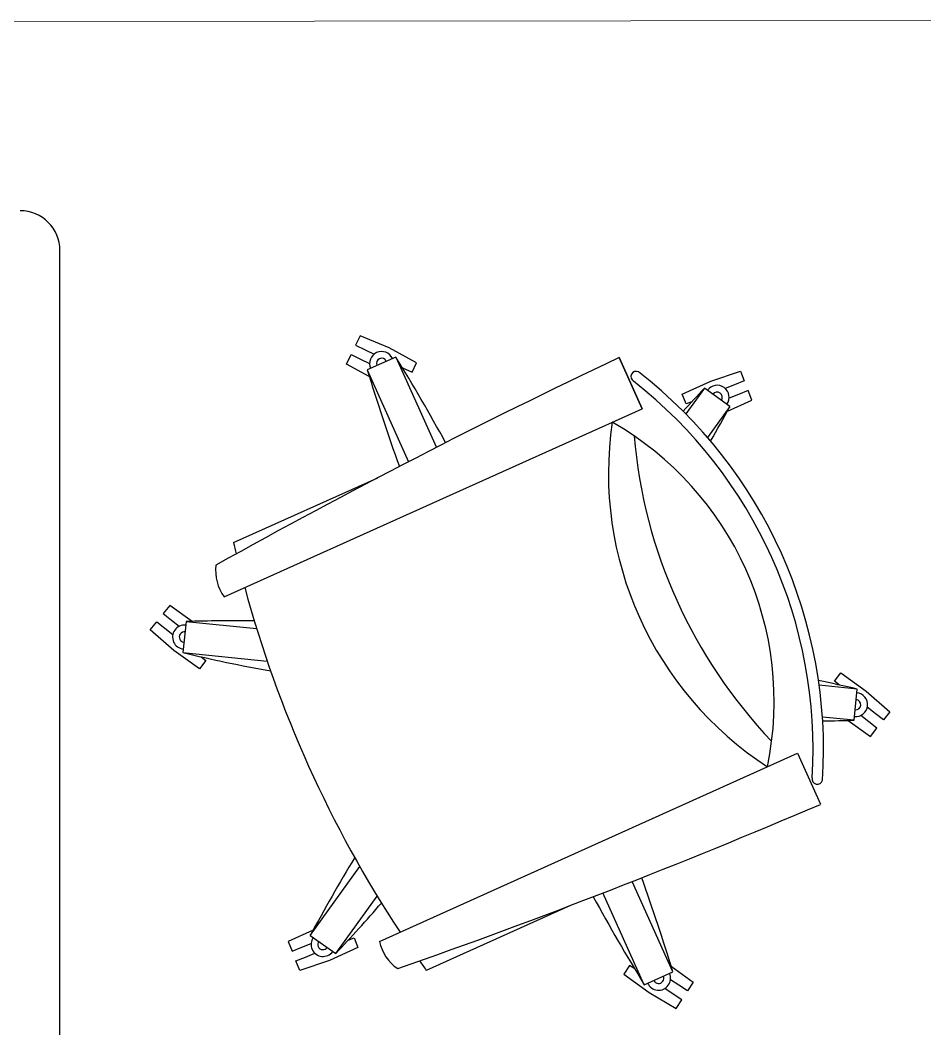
# Model space of a CAD drawing. Header units: inches. Extents: x 164.3 to 247.9, y 15.6 to 56.7.
# Drawn here: x 221.156 to 221.871, y 40.373 to 41.17 of the extents above; entities that cross this region are included whole.
import ezdxf

# ---------------------------------------------------------------- set-up
doc = ezdxf.new("R2010")
doc.units = ezdxf.units.IN
doc.header["$MEASUREMENT"] = 0
doc.layers.get('0').update_dxf_attribs({"lineweight": 0})
doc.layers.add('WALL 1 100', color=250, linetype='Continuous', lineweight=9)

msp = doc.modelspace()

# ---------------------------------------------------------------- linework, layer by layer
at = {"color": 7, "linetype": 'ByBlock', "lineweight": -2}
for p, q in [((221.18718, 39.79497), (221.18739, 40.98775)), ((221.42463, 40.92028), (221.42106, 40.91285)), ((221.44744, 40.91069), (221.42463, 40.92028)), ((221.42106, 40.91285), (221.42849, 40.90929)), ((221.42849, 40.90929), (221.43566, 40.90584)), ((221.4692, 40.89889), (221.44744, 40.91069)), ((221.41393, 40.89799), (221.4175, 40.90542)), ((221.4175, 40.90542), (221.42493, 40.90186)), ((221.42493, 40.90186), (221.4321, 40.89842)), ((221.45283, 40.90352), (221.4303, 40.89337)), ((221.45283, 40.90352), (221.48498, 40.83214)), ((221.64744, 40.86268), (221.62925, 40.90308)), ((221.62925, 40.90308), (221.64744, 40.86268)), ((221.43184, 40.88827), (221.41393, 40.89799)), ((221.4303, 40.89337), (221.46297, 40.82083)), ((221.45797, 40.89514), (221.4582, 40.89502)), ((221.4582, 40.89502), (221.46563, 40.89146)), ((221.46563, 40.89146), (221.4692, 40.89889)), ((221.7017, 40.88436), (221.72513, 40.89233)), ((221.72817, 40.88467), (221.72051, 40.88163)), ((221.72513, 40.89233), (221.72817, 40.88467)), ((221.67917, 40.87411), (221.7017, 40.88436)), ((221.69668, 40.87895), (221.682, 40.85856)), ((221.71674, 40.86451), (221.69668, 40.87895)), ((221.72051, 40.88163), (221.71311, 40.8787)), ((221.7312, 40.87701), (221.72354, 40.87397)), ((221.73424, 40.86935), (221.7312, 40.87701)), ((221.68221, 40.86645), (221.67917, 40.87411)), ((221.7145, 40.86036), (221.73424, 40.86935)), ((221.72354, 40.87397), (221.71615, 40.87104)), ((221.31727, 40.71397), (221.64744, 40.86268)), ((221.68671, 40.86823), (221.68221, 40.86645)), ((221.71674, 40.86451), (221.6991, 40.84002)), ((221.32461, 40.75683), (221.43857, 40.80816)), ((221.27415, 40.70721), (221.26904, 40.70075)), ((221.29181, 40.69461), (221.27415, 40.70721)), ((221.25881, 40.68783), (221.26392, 40.69429)), ((221.26392, 40.69429), (221.27038, 40.68918)), ((221.26904, 40.70075), (221.2755, 40.69564)), ((221.2755, 40.69564), (221.28173, 40.6907)), ((221.2871, 40.69447), (221.28462, 40.66988)), ((221.2871, 40.69447), (221.34285, 40.68886)), ((221.27743, 40.67152), (221.25881, 40.68783)), ((221.27038, 40.68918), (221.27662, 40.68424)), ((221.29757, 40.65714), (221.27743, 40.67152)), ((221.28462, 40.66988), (221.35119, 40.66317)), ((221.30268, 40.6636), (221.29757, 40.65714)), ((221.29889, 40.66661), (221.30268, 40.6636)), ((221.79932, 40.64733), (221.80444, 40.65379)), ((221.80444, 40.65379), (221.82458, 40.63941)), ((221.80312, 40.64432), (221.79932, 40.64733)), ((221.81738, 40.64105), (221.78735, 40.64408)), ((221.81491, 40.61646), (221.81738, 40.64105)), ((221.82458, 40.63941), (221.8432, 40.6231)), ((221.83162, 40.62176), (221.82539, 40.62669)), ((221.83808, 40.61664), (221.83162, 40.62176)), ((221.8432, 40.6231), (221.83808, 40.61664)), ((221.81491, 40.61646), (221.78991, 40.61898)), ((221.8102, 40.61633), (221.82785, 40.60372)), ((221.82651, 40.6153), (221.82027, 40.62023)), ((221.83297, 40.61018), (221.82651, 40.6153)), ((221.82785, 40.60372), (221.83297, 40.61018)), ((221.43992, 40.44166), (221.7701, 40.59037)), ((221.7701, 40.59037), (221.78829, 40.54998)), ((221.38527, 40.44642), (221.42436, 40.50072)), ((221.67171, 40.41757), (221.63956, 40.48895)), ((221.64917, 40.40742), (221.6165, 40.47995)), ((221.40533, 40.43198), (221.43807, 40.47745)), ((221.59085, 40.47008), (221.47688, 40.41875)), ((221.38751, 40.45057), (221.36777, 40.44158)), ((221.38527, 40.44642), (221.40533, 40.43198)), ((221.36777, 40.44158), (221.3708, 40.43392)), ((221.37846, 40.43696), (221.38586, 40.43989)), ((221.4153, 40.4427), (221.4198, 40.44448)), ((221.4198, 40.44448), (221.42283, 40.43682)), ((221.3708, 40.43392), (221.37846, 40.43696)), ((221.3815, 40.4293), (221.38889, 40.43223)), ((221.42283, 40.43682), (221.40031, 40.42657)), ((221.37384, 40.42626), (221.3815, 40.4293)), ((221.37688, 40.4186), (221.37384, 40.42626)), ((221.40031, 40.42657), (221.37688, 40.4186)), ((221.63749, 40.42255), (221.63299, 40.41565)), ((221.64155, 40.41991), (221.63749, 40.42255)), ((221.63299, 40.41565), (221.65301, 40.40111)), ((221.64917, 40.40742), (221.67171, 40.41757)), ((221.67034, 40.42208), (221.6879, 40.40933)), ((221.67649, 40.40693), (221.66983, 40.41128)), ((221.68339, 40.40243), (221.67649, 40.40693)), ((221.6879, 40.40933), (221.68339, 40.40243)), ((221.65301, 40.40111), (221.67439, 40.38863)), ((221.67199, 40.40003), (221.66533, 40.40438)), ((221.67889, 40.39553), (221.67199, 40.40003)), ((221.67439, 40.38863), (221.67889, 40.39553))]:
    msp.add_line(p, q, dxfattribs=at)
for centre, radius, start, end in [((221.156, 40.98776), 0.03139, 359.98966, 89.98966), ((223.90805, 36.08641), 5.32853, 115.31914, 119.17327), ((221.44156, 40.89844), 0.00947, 24.24736, 204.24736), ((221.44156, 40.89844), 0.00412, 24.24736, 204.24736), ((220.19715, 40.12814), 1.47579, 28.65435, 31.69514), ((222.8431, 41.31991), 1.47579, 196.79958, 199.92231), ((221.64275, 40.88801), 0.00418, 62.93644, 241.32025), ((221.41298, 40.5933), 0.3778, 356.31599, 52.17873), ((221.41298, 40.5933), 0.36956, 356.54016, 51.95456), ((222.77247, 39.8687), 1.47579, 136.79958, 137.76273), ((221.70671, 40.87173), 0.00947, 324.24736, 144.24736), ((221.70671, 40.87173), 0.00412, 324.24736, 144.24736), ((220.4174, 41.56427), 1.47579, 330.47923, 331.69514), ((221.89786, 40.81169), 0.27703, 171.62955, 236.86517), ((221.49776, 40.63148), 0.254, 348.23854, 60.25618), ((222.03888, 40.87521), 0.39927, 184.88624, 223.60848), ((222.24104, 40.96627), 0.94005, 192.8733, 193.43004), ((221.34561, 40.73487), 0.03521, 173.24293, 216.40909), ((222.24104, 40.96627), 0.94005, 195.10713, 213.3876), ((221.33076, 39.21933), 1.47579, 89.60429, 91.69514), ((221.28586, 40.68218), 0.00947, 84.24736, 264.24736), ((221.28586, 40.68218), 0.00412, 84.24736, 264.24736), ((221.62163, 42.10668), 1.47579, 256.79958, 259.54702), ((221.48038, 39.20426), 1.47579, 76.79958, 78.01549), ((221.81614, 40.62876), 0.00947, 264.24736, 84.24736), ((221.81614, 40.62876), 0.00412, 264.24736, 84.24736), ((221.77125, 42.0916), 1.47579, 270.73199, 271.69514), ((221.78595, 40.57007), 0.00418, 167.17447, 345.55828), ((219.69125, 45.44851), 5.32853, 289.32145, 293.17558), ((222.68461, 39.74666), 1.47579, 148.94771, 151.69514), ((220.2589, 39.99103), 1.47579, 16.79958, 19.84037), ((220.32953, 41.44224), 1.47579, 316.79958, 318.89043), ((222.90486, 41.1828), 1.47579, 208.57241, 211.69514), ((221.3953, 40.4392), 0.00947, 144.24736, 324.24736), ((221.3953, 40.4392), 0.00412, 144.24736, 324.24736), ((221.47435, 40.44903), 0.03521, 192.08563, 235.25179), ((222.24104, 40.96627), 0.94005, 215.06468, 215.62142), ((221.66044, 40.41249), 0.00947, 204.24736, 24.24736), ((221.66044, 40.41249), 0.00412, 204.24736, 24.24736)]:
    msp.add_arc(centre, radius, start, end, dxfattribs=at)
at = {"layer": 'WALL 1 100', "color": 0}
msp.add_lwpolyline([(209.41752, 41.15483), (222.00626, 41.16981)], dxfattribs=at)

doc.saveas('drawing.dxf')
